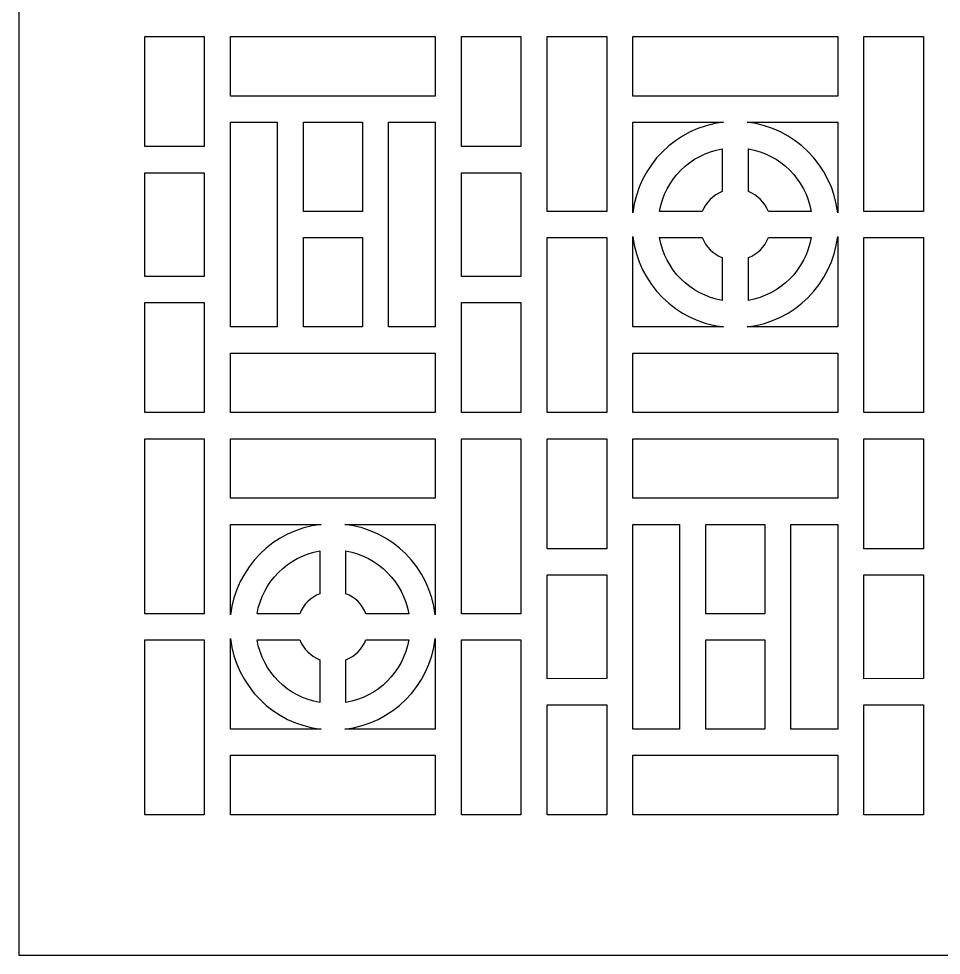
# Model space of a CAD drawing. Header units: centimetres. Extents: x -27.5 to -15.8, y -2.4 to 9.5.
# Drawn here: x -27.5 to -24.695, y -2.402 to 0.447 of the extents above; entities that cross this region are included whole.
import ezdxf

# ---------------------------------------------------------------- set-up
doc = ezdxf.new("R2010")
doc.units = ezdxf.units.CM
doc.header["$MEASUREMENT"] = 0
doc.layers.add('layer 1', color=7, linetype='Continuous')

msp = doc.modelspace()

# ---------------------------------------------------------------- linework, layer by layer
at = {"layer": 'layer 1', "color": 250}
for points, knots in [([(-27.5, 9.5), (-27.5, 9.5), (-21.89033, 9.5), (-21.89033, 9.5), (-21.89033, 9.5), (-21.89033, 9.5), (-21.89033, -2.40224), (-21.89033, -2.40224), (-21.89033, -2.40224), (-21.89033, -2.40224), (-27.5, -2.40224), (-27.5, -2.40224), (-27.5, -2.40224), (-27.5, -2.40224), (-27.5, 9.5), (-27.5, 9.5)], [0, 0, 0, 0, 0.2, 0.2, 0.2, 0.2, 0.4, 0.4, 0.4, 0.4, 0.6, 0.6, 0.6, 0.6, 1, 1, 1, 1]), ([(-27.11673, 0.05805), (-27.11673, 0.05805), (-26.93579, 0.05806), (-26.93579, 0.05806), (-26.93579, 0.05806), (-26.93579, 0.05806), (-26.93579, 0.39245), (-26.93579, 0.39245), (-26.93579, 0.39245), (-26.93579, 0.39245), (-27.11673, 0.39245), (-27.11673, 0.39245), (-27.11673, 0.39245), (-27.11673, 0.39245), (-27.11673, 0.05805), (-27.11673, 0.05805)], [0, 0, 0, 0, 0.2, 0.2, 0.2, 0.2, 0.4, 0.4, 0.4, 0.4, 0.6, 0.6, 0.6, 0.6, 1, 1, 1, 1]), ([(-26.8562, 0.21151), (-26.8562, 0.21151), (-26.23353, 0.21151), (-26.23353, 0.21151), (-26.23353, 0.21151), (-26.23353, 0.21151), (-26.23353, 0.39245), (-26.23353, 0.39245), (-26.23353, 0.39245), (-26.23353, 0.39245), (-26.8562, 0.39245), (-26.8562, 0.39245), (-26.8562, 0.39245), (-26.8562, 0.39245), (-26.8562, 0.21151), (-26.8562, 0.21151)], [0, 0, 0, 0, 0.2, 0.2, 0.2, 0.2, 0.4, 0.4, 0.4, 0.4, 0.6, 0.6, 0.6, 0.6, 1, 1, 1, 1]), ([(-26.15393, 0.05805), (-26.15393, 0.05805), (-25.97299, 0.05806), (-25.97299, 0.05806), (-25.97299, 0.05806), (-25.97299, 0.05806), (-25.97299, 0.39245), (-25.97299, 0.39245), (-25.97299, 0.39245), (-25.97299, 0.39245), (-26.15393, 0.39245), (-26.15393, 0.39245), (-26.15393, 0.39245), (-26.15393, 0.39245), (-26.15393, 0.05805), (-26.15393, 0.05805)], [0, 0, 0, 0, 0.2, 0.2, 0.2, 0.2, 0.4, 0.4, 0.4, 0.4, 0.6, 0.6, 0.6, 0.6, 1, 1, 1, 1]), ([(-25.89324, -0.13963), (-25.89324, -0.13963), (-25.7123, -0.13962), (-25.7123, -0.13962), (-25.7123, -0.13962), (-25.7123, -0.13962), (-25.7123, 0.39245), (-25.7123, 0.39245), (-25.7123, 0.39245), (-25.7123, 0.39245), (-25.89324, 0.39245), (-25.89324, 0.39245), (-25.89324, 0.39245), (-25.89324, 0.39245), (-25.89324, -0.13963), (-25.89324, -0.13963)], [0, 0, 0, 0, 0.2, 0.2, 0.2, 0.2, 0.4, 0.4, 0.4, 0.4, 0.6, 0.6, 0.6, 0.6, 1, 1, 1, 1]), ([(-25.63271, 0.21151), (-25.63271, 0.21151), (-25.01004, 0.21151), (-25.01004, 0.21151), (-25.01004, 0.21151), (-25.01004, 0.21151), (-25.01004, 0.39245), (-25.01004, 0.39245), (-25.01004, 0.39245), (-25.01004, 0.39245), (-25.63271, 0.39245), (-25.63271, 0.39245), (-25.63271, 0.39245), (-25.63271, 0.39245), (-25.63271, 0.21151), (-25.63271, 0.21151)], [0, 0, 0, 0, 0.2, 0.2, 0.2, 0.2, 0.4, 0.4, 0.4, 0.4, 0.6, 0.6, 0.6, 0.6, 1, 1, 1, 1]), ([(-24.93044, -0.13963), (-24.93044, -0.13963), (-24.7495, -0.13962), (-24.7495, -0.13962), (-24.7495, -0.13962), (-24.7495, -0.13962), (-24.7495, 0.39245), (-24.7495, 0.39245), (-24.7495, 0.39245), (-24.7495, 0.39245), (-24.93044, 0.39245), (-24.93044, 0.39245), (-24.93044, 0.39245), (-24.93044, 0.39245), (-24.93044, -0.13963), (-24.93044, -0.13963)], [0, 0, 0, 0, 0.2, 0.2, 0.2, 0.2, 0.4, 0.4, 0.4, 0.4, 0.6, 0.6, 0.6, 0.6, 1, 1, 1, 1]), ([(-26.71405, -0.49076), (-26.71405, -0.49076), (-26.71405, 0.13191), (-26.71405, 0.13191), (-26.71405, 0.13191), (-26.71405, 0.13191), (-26.8562, 0.13191), (-26.8562, 0.13191), (-26.8562, 0.13191), (-26.8562, 0.13191), (-26.8562, -0.49076), (-26.8562, -0.49076), (-26.8562, -0.49076), (-26.8562, -0.49076), (-26.71405, -0.49076), (-26.71405, -0.49076)], [0, 0, 0, 0, 0.2, 0.2, 0.2, 0.2, 0.4, 0.4, 0.4, 0.4, 0.6, 0.6, 0.6, 0.6, 1, 1, 1, 1]), ([(-26.63446, -0.13963), (-26.63446, -0.13963), (-26.45526, -0.13962), (-26.45526, -0.13962), (-26.45526, -0.13962), (-26.45526, -0.13962), (-26.45526, 0.13191), (-26.45526, 0.13191), (-26.45526, 0.13191), (-26.45526, 0.13191), (-26.63446, 0.13191), (-26.63446, 0.13191), (-26.63446, 0.13191), (-26.63446, 0.13191), (-26.63446, -0.13963), (-26.63446, -0.13963)], [0, 0, 0, 0, 0.2, 0.2, 0.2, 0.2, 0.4, 0.4, 0.4, 0.4, 0.6, 0.6, 0.6, 0.6, 1, 1, 1, 1]), ([(-26.37567, 0.13191), (-26.37567, 0.13191), (-26.37566, -0.49076), (-26.37566, -0.49076), (-26.37566, -0.49076), (-26.37566, -0.49076), (-26.23352, -0.49076), (-26.23352, -0.49076), (-26.23352, -0.49076), (-26.23352, -0.49076), (-26.23352, 0.13191), (-26.23352, 0.13191), (-26.23352, 0.13191), (-26.23352, 0.13191), (-26.37567, 0.13191), (-26.37567, 0.13191)], [0, 0, 0, 0, 0.2, 0.2, 0.2, 0.2, 0.4, 0.4, 0.4, 0.4, 0.6, 0.6, 0.6, 0.6, 1, 1, 1, 1]), ([(-25.63271, -0.1435), (-25.61622, 0.00084), (-25.50164, 0.11543), (-25.3573, 0.13191), (-25.3573, 0.13191), (-25.3573, 0.13191), (-25.63271, 0.13191), (-25.63271, 0.13191), (-25.63271, 0.13191), (-25.63271, 0.13191), (-25.63271, -0.1435), (-25.63271, -0.1435)], [0, 0, 0, 0, 0.25, 0.25, 0.25, 0.25, 0.5, 0.5, 0.5, 0.5, 1, 1, 1, 1]), ([(-25.28545, 0.13191), (-25.1411, 0.11543), (-25.02651, 0.00084), (-25.01003, -0.14351), (-25.01003, -0.14351), (-25.01003, -0.14351), (-25.01003, 0.13191), (-25.01003, 0.13191), (-25.01003, 0.13191), (-25.01003, 0.13191), (-25.28545, 0.13191), (-25.28545, 0.13191)], [0, 0, 0, 0, 0.25, 0.25, 0.25, 0.25, 0.5, 0.5, 0.5, 0.5, 1, 1, 1, 1]), ([(-25.42197, -0.13963), (-25.41099, -0.11191), (-25.38889, -0.0898), (-25.36117, -0.07882), (-25.36117, -0.07882), (-25.36117, -0.07882), (-25.36117, 0.05114), (-25.36117, 0.05114), (-25.36117, 0.05114), (-25.45846, 0.03445), (-25.53525, -0.04233), (-25.55193, -0.13963), (-25.55193, -0.13963), (-25.55193, -0.13963), (-25.42197, -0.13963), (-25.42197, -0.13963)], [0, 0, 0, 0, 0.2, 0.2, 0.2, 0.2, 0.4, 0.4, 0.4, 0.4, 0.6, 0.6, 0.6, 0.6, 1, 1, 1, 1]), ([(-25.28157, -0.07882), (-25.25385, -0.0898), (-25.23175, -0.11191), (-25.22077, -0.13963), (-25.22077, -0.13963), (-25.22077, -0.13963), (-25.09081, -0.13963), (-25.09081, -0.13963), (-25.09081, -0.13963), (-25.10749, -0.04233), (-25.18428, 0.03445), (-25.28157, 0.05114), (-25.28157, 0.05114), (-25.28157, 0.05114), (-25.28157, -0.07882), (-25.28157, -0.07882)], [0, 0, 0, 0, 0.2, 0.2, 0.2, 0.2, 0.4, 0.4, 0.4, 0.4, 0.6, 0.6, 0.6, 0.6, 1, 1, 1, 1]), ([(-27.11673, -0.33731), (-27.11673, -0.33731), (-26.93579, -0.3373), (-26.93579, -0.3373), (-26.93579, -0.3373), (-26.93579, -0.3373), (-26.93579, -0.02154), (-26.93579, -0.02154), (-26.93579, -0.02154), (-26.93579, -0.02154), (-27.11673, -0.02154), (-27.11673, -0.02154), (-27.11673, -0.02154), (-27.11673, -0.02154), (-27.11673, -0.33731), (-27.11673, -0.33731)], [0, 0, 0, 0, 0.2, 0.2, 0.2, 0.2, 0.4, 0.4, 0.4, 0.4, 0.6, 0.6, 0.6, 0.6, 1, 1, 1, 1]), ([(-26.15393, -0.33731), (-26.15393, -0.33731), (-25.97299, -0.3373), (-25.97299, -0.3373), (-25.97299, -0.3373), (-25.97299, -0.3373), (-25.97299, -0.02154), (-25.97299, -0.02154), (-25.97299, -0.02154), (-25.97299, -0.02154), (-26.15393, -0.02154), (-26.15393, -0.02154), (-26.15393, -0.02154), (-26.15393, -0.02154), (-26.15393, -0.33731), (-26.15393, -0.33731)], [0, 0, 0, 0, 0.2, 0.2, 0.2, 0.2, 0.4, 0.4, 0.4, 0.4, 0.6, 0.6, 0.6, 0.6, 1, 1, 1, 1]), ([(-26.45526, -0.21922), (-26.45526, -0.21922), (-26.63446, -0.21922), (-26.63446, -0.21922), (-26.63446, -0.21922), (-26.63446, -0.21922), (-26.63446, -0.49076), (-26.63446, -0.49076), (-26.63446, -0.49076), (-26.63446, -0.49076), (-26.45526, -0.49076), (-26.45526, -0.49076), (-26.45526, -0.49076), (-26.45526, -0.49076), (-26.45526, -0.21922), (-26.45526, -0.21922)], [0, 0, 0, 0, 0.2, 0.2, 0.2, 0.2, 0.4, 0.4, 0.4, 0.4, 0.6, 0.6, 0.6, 0.6, 1, 1, 1, 1]), ([(-25.7123, -0.21922), (-25.7123, -0.21922), (-25.89324, -0.21922), (-25.89324, -0.21922), (-25.89324, -0.21922), (-25.89324, -0.21922), (-25.89324, -0.7513), (-25.89324, -0.7513), (-25.89324, -0.7513), (-25.89324, -0.7513), (-25.7123, -0.7513), (-25.7123, -0.7513), (-25.7123, -0.7513), (-25.7123, -0.7513), (-25.7123, -0.21922), (-25.7123, -0.21922)], [0, 0, 0, 0, 0.2, 0.2, 0.2, 0.2, 0.4, 0.4, 0.4, 0.4, 0.6, 0.6, 0.6, 0.6, 1, 1, 1, 1]), ([(-25.35729, -0.49076), (-25.50164, -0.47428), (-25.61622, -0.35969), (-25.63271, -0.21534), (-25.63271, -0.21534), (-25.63271, -0.21534), (-25.63271, -0.49076), (-25.63271, -0.49076), (-25.63271, -0.49076), (-25.63271, -0.49076), (-25.35729, -0.49076), (-25.35729, -0.49076)], [0, 0, 0, 0, 0.25, 0.25, 0.25, 0.25, 0.5, 0.5, 0.5, 0.5, 1, 1, 1, 1]), ([(-25.36117, -0.28002), (-25.38889, -0.26905), (-25.41099, -0.24694), (-25.42197, -0.21922), (-25.42197, -0.21922), (-25.42197, -0.21922), (-25.55193, -0.21922), (-25.55193, -0.21922), (-25.55193, -0.21922), (-25.53525, -0.31652), (-25.45846, -0.3933), (-25.36117, -0.40998), (-25.36117, -0.40998), (-25.36117, -0.40998), (-25.36117, -0.28002), (-25.36117, -0.28002)], [0, 0, 0, 0, 0.2, 0.2, 0.2, 0.2, 0.4, 0.4, 0.4, 0.4, 0.6, 0.6, 0.6, 0.6, 1, 1, 1, 1]), ([(-25.01003, -0.21534), (-25.02652, -0.35969), (-25.1411, -0.47428), (-25.28545, -0.49076), (-25.28545, -0.49076), (-25.28545, -0.49076), (-25.01003, -0.49076), (-25.01003, -0.49076), (-25.01003, -0.49076), (-25.01003, -0.49076), (-25.01003, -0.21534), (-25.01003, -0.21534)], [0, 0, 0, 0, 0.25, 0.25, 0.25, 0.25, 0.5, 0.5, 0.5, 0.5, 1, 1, 1, 1]), ([(-25.22077, -0.21922), (-25.23175, -0.24694), (-25.25385, -0.26904), (-25.28157, -0.28002), (-25.28157, -0.28002), (-25.28157, -0.28002), (-25.28157, -0.40998), (-25.28157, -0.40998), (-25.28157, -0.40998), (-25.18428, -0.3933), (-25.10749, -0.31652), (-25.09081, -0.21922), (-25.09081, -0.21922), (-25.09081, -0.21922), (-25.22077, -0.21922), (-25.22077, -0.21922)], [0, 0, 0, 0, 0.2, 0.2, 0.2, 0.2, 0.4, 0.4, 0.4, 0.4, 0.6, 0.6, 0.6, 0.6, 1, 1, 1, 1]), ([(-24.7495, -0.21922), (-24.7495, -0.21922), (-24.93044, -0.21922), (-24.93044, -0.21922), (-24.93044, -0.21922), (-24.93044, -0.21922), (-24.93044, -0.7513), (-24.93044, -0.7513), (-24.93044, -0.7513), (-24.93044, -0.7513), (-24.7495, -0.7513), (-24.7495, -0.7513), (-24.7495, -0.7513), (-24.7495, -0.7513), (-24.7495, -0.21922), (-24.7495, -0.21922)], [0, 0, 0, 0, 0.2, 0.2, 0.2, 0.2, 0.4, 0.4, 0.4, 0.4, 0.6, 0.6, 0.6, 0.6, 1, 1, 1, 1]), ([(-26.93579, -0.4169), (-26.93579, -0.4169), (-27.11673, -0.4169), (-27.11673, -0.4169), (-27.11673, -0.4169), (-27.11673, -0.4169), (-27.11673, -0.7513), (-27.11673, -0.7513), (-27.11673, -0.7513), (-27.11673, -0.7513), (-26.93579, -0.7513), (-26.93579, -0.7513), (-26.93579, -0.7513), (-26.93579, -0.7513), (-26.93579, -0.4169), (-26.93579, -0.4169)], [0, 0, 0, 0, 0.2, 0.2, 0.2, 0.2, 0.4, 0.4, 0.4, 0.4, 0.6, 0.6, 0.6, 0.6, 1, 1, 1, 1]), ([(-25.97299, -0.4169), (-25.97299, -0.4169), (-26.15393, -0.4169), (-26.15393, -0.4169), (-26.15393, -0.4169), (-26.15393, -0.4169), (-26.15393, -0.7513), (-26.15393, -0.7513), (-26.15393, -0.7513), (-26.15393, -0.7513), (-25.97299, -0.7513), (-25.97299, -0.7513), (-25.97299, -0.7513), (-25.97299, -0.7513), (-25.97299, -0.4169), (-25.97299, -0.4169)], [0, 0, 0, 0, 0.2, 0.2, 0.2, 0.2, 0.4, 0.4, 0.4, 0.4, 0.6, 0.6, 0.6, 0.6, 1, 1, 1, 1]), ([(-26.23352, -0.57035), (-26.23352, -0.57035), (-26.8562, -0.57036), (-26.8562, -0.57036), (-26.8562, -0.57036), (-26.8562, -0.57036), (-26.8562, -0.7513), (-26.8562, -0.7513), (-26.8562, -0.7513), (-26.8562, -0.7513), (-26.23352, -0.7513), (-26.23352, -0.7513), (-26.23352, -0.7513), (-26.23352, -0.7513), (-26.23352, -0.57035), (-26.23352, -0.57035)], [0, 0, 0, 0, 0.2, 0.2, 0.2, 0.2, 0.4, 0.4, 0.4, 0.4, 0.6, 0.6, 0.6, 0.6, 1, 1, 1, 1]), ([(-25.01003, -0.57035), (-25.01003, -0.57035), (-25.63271, -0.57036), (-25.63271, -0.57036), (-25.63271, -0.57036), (-25.63271, -0.57036), (-25.63271, -0.7513), (-25.63271, -0.7513), (-25.63271, -0.7513), (-25.63271, -0.7513), (-25.01003, -0.7513), (-25.01003, -0.7513), (-25.01003, -0.7513), (-25.01003, -0.7513), (-25.01003, -0.57035), (-25.01003, -0.57035)], [0, 0, 0, 0, 0.2, 0.2, 0.2, 0.2, 0.4, 0.4, 0.4, 0.4, 0.6, 0.6, 0.6, 0.6, 1, 1, 1, 1]), ([(-27.11673, -1.36312), (-27.11673, -1.36312), (-26.93579, -1.36311), (-26.93579, -1.36311), (-26.93579, -1.36311), (-26.93579, -1.36311), (-26.93579, -0.83104), (-26.93579, -0.83104), (-26.93579, -0.83104), (-26.93579, -0.83104), (-27.11673, -0.83104), (-27.11673, -0.83104), (-27.11673, -0.83104), (-27.11673, -0.83104), (-27.11673, -1.36312), (-27.11673, -1.36312)], [0, 0, 0, 0, 0.2, 0.2, 0.2, 0.2, 0.4, 0.4, 0.4, 0.4, 0.6, 0.6, 0.6, 0.6, 1, 1, 1, 1]), ([(-26.8562, -1.01198), (-26.8562, -1.01198), (-26.23353, -1.01198), (-26.23353, -1.01198), (-26.23353, -1.01198), (-26.23353, -1.01198), (-26.23353, -0.83104), (-26.23353, -0.83104), (-26.23353, -0.83104), (-26.23353, -0.83104), (-26.8562, -0.83104), (-26.8562, -0.83104), (-26.8562, -0.83104), (-26.8562, -0.83104), (-26.8562, -1.01198), (-26.8562, -1.01198)], [0, 0, 0, 0, 0.2, 0.2, 0.2, 0.2, 0.4, 0.4, 0.4, 0.4, 0.6, 0.6, 0.6, 0.6, 1, 1, 1, 1]), ([(-26.15393, -1.36312), (-26.15393, -1.36312), (-25.97299, -1.36311), (-25.97299, -1.36311), (-25.97299, -1.36311), (-25.97299, -1.36311), (-25.97299, -0.83104), (-25.97299, -0.83104), (-25.97299, -0.83104), (-25.97299, -0.83104), (-26.15393, -0.83104), (-26.15393, -0.83104), (-26.15393, -0.83104), (-26.15393, -0.83104), (-26.15393, -1.36312), (-26.15393, -1.36312)], [0, 0, 0, 0, 0.2, 0.2, 0.2, 0.2, 0.4, 0.4, 0.4, 0.4, 0.6, 0.6, 0.6, 0.6, 1, 1, 1, 1]), ([(-25.89324, -1.16544), (-25.89324, -1.16544), (-25.7123, -1.16543), (-25.7123, -1.16543), (-25.7123, -1.16543), (-25.7123, -1.16543), (-25.7123, -0.83104), (-25.7123, -0.83104), (-25.7123, -0.83104), (-25.7123, -0.83104), (-25.89324, -0.83104), (-25.89324, -0.83104), (-25.89324, -0.83104), (-25.89324, -0.83104), (-25.89324, -1.16544), (-25.89324, -1.16544)], [0, 0, 0, 0, 0.2, 0.2, 0.2, 0.2, 0.4, 0.4, 0.4, 0.4, 0.6, 0.6, 0.6, 0.6, 1, 1, 1, 1]), ([(-25.63271, -1.01198), (-25.63271, -1.01198), (-25.01004, -1.01198), (-25.01004, -1.01198), (-25.01004, -1.01198), (-25.01004, -1.01198), (-25.01004, -0.83104), (-25.01004, -0.83104), (-25.01004, -0.83104), (-25.01004, -0.83104), (-25.63271, -0.83104), (-25.63271, -0.83104), (-25.63271, -0.83104), (-25.63271, -0.83104), (-25.63271, -1.01198), (-25.63271, -1.01198)], [0, 0, 0, 0, 0.2, 0.2, 0.2, 0.2, 0.4, 0.4, 0.4, 0.4, 0.6, 0.6, 0.6, 0.6, 1, 1, 1, 1]), ([(-24.93044, -1.16544), (-24.93044, -1.16544), (-24.7495, -1.16543), (-24.7495, -1.16543), (-24.7495, -1.16543), (-24.7495, -1.16543), (-24.7495, -0.83104), (-24.7495, -0.83104), (-24.7495, -0.83104), (-24.7495, -0.83104), (-24.93044, -0.83104), (-24.93044, -0.83104), (-24.93044, -0.83104), (-24.93044, -0.83104), (-24.93044, -1.16544), (-24.93044, -1.16544)], [0, 0, 0, 0, 0.2, 0.2, 0.2, 0.2, 0.4, 0.4, 0.4, 0.4, 0.6, 0.6, 0.6, 0.6, 1, 1, 1, 1]), ([(-26.8562, -1.36701), (-26.83972, -1.22265), (-26.72514, -1.10806), (-26.58078, -1.09158), (-26.58078, -1.09158), (-26.58078, -1.09158), (-26.8562, -1.09158), (-26.8562, -1.09158), (-26.8562, -1.09158), (-26.8562, -1.09158), (-26.8562, -1.36701), (-26.8562, -1.36701)], [0, 0, 0, 0, 0.25, 0.25, 0.25, 0.25, 0.5, 0.5, 0.5, 0.5, 1, 1, 1, 1]), ([(-26.50893, -1.09158), (-26.36459, -1.10806), (-26.25001, -1.22264), (-26.23352, -1.36699), (-26.23352, -1.36699), (-26.23352, -1.36699), (-26.23352, -1.09158), (-26.23352, -1.09158), (-26.23352, -1.09158), (-26.23352, -1.09158), (-26.50893, -1.09158), (-26.50893, -1.09158)], [0, 0, 0, 0, 0.25, 0.25, 0.25, 0.25, 0.5, 0.5, 0.5, 0.5, 1, 1, 1, 1]), ([(-25.49056, -1.71425), (-25.49056, -1.71425), (-25.49056, -1.09158), (-25.49056, -1.09158), (-25.49056, -1.09158), (-25.49056, -1.09158), (-25.63271, -1.09158), (-25.63271, -1.09158), (-25.63271, -1.09158), (-25.63271, -1.09158), (-25.63271, -1.71425), (-25.63271, -1.71425), (-25.63271, -1.71425), (-25.63271, -1.71425), (-25.49056, -1.71425), (-25.49056, -1.71425)], [0, 0, 0, 0, 0.2, 0.2, 0.2, 0.2, 0.4, 0.4, 0.4, 0.4, 0.6, 0.6, 0.6, 0.6, 1, 1, 1, 1]), ([(-25.41097, -1.36312), (-25.41097, -1.36312), (-25.23177, -1.36311), (-25.23177, -1.36311), (-25.23177, -1.36311), (-25.23177, -1.36311), (-25.23177, -1.09158), (-25.23177, -1.09158), (-25.23177, -1.09158), (-25.23177, -1.09158), (-25.41097, -1.09158), (-25.41097, -1.09158), (-25.41097, -1.09158), (-25.41097, -1.09158), (-25.41097, -1.36312), (-25.41097, -1.36312)], [0, 0, 0, 0, 0.2, 0.2, 0.2, 0.2, 0.4, 0.4, 0.4, 0.4, 0.6, 0.6, 0.6, 0.6, 1, 1, 1, 1]), ([(-25.15217, -1.09158), (-25.15217, -1.09158), (-25.15217, -1.71425), (-25.15217, -1.71425), (-25.15217, -1.71425), (-25.15217, -1.71425), (-25.01003, -1.71425), (-25.01003, -1.71425), (-25.01003, -1.71425), (-25.01003, -1.71425), (-25.01003, -1.09158), (-25.01003, -1.09158), (-25.01003, -1.09158), (-25.01003, -1.09158), (-25.15217, -1.09158), (-25.15217, -1.09158)], [0, 0, 0, 0, 0.2, 0.2, 0.2, 0.2, 0.4, 0.4, 0.4, 0.4, 0.6, 0.6, 0.6, 0.6, 1, 1, 1, 1]), ([(-26.64546, -1.36312), (-26.63448, -1.3354), (-26.61238, -1.31329), (-26.58466, -1.30231), (-26.58466, -1.30231), (-26.58466, -1.30231), (-26.58466, -1.17235), (-26.58466, -1.17235), (-26.58466, -1.17235), (-26.68195, -1.18904), (-26.75874, -1.26582), (-26.77542, -1.36312), (-26.77542, -1.36312), (-26.77542, -1.36312), (-26.64546, -1.36312), (-26.64546, -1.36312)], [0, 0, 0, 0, 0.2, 0.2, 0.2, 0.2, 0.4, 0.4, 0.4, 0.4, 0.6, 0.6, 0.6, 0.6, 1, 1, 1, 1]), ([(-26.50506, -1.30231), (-26.47734, -1.31329), (-26.45524, -1.3354), (-26.44426, -1.36312), (-26.44426, -1.36312), (-26.44426, -1.36312), (-26.3143, -1.36312), (-26.3143, -1.36312), (-26.3143, -1.36312), (-26.33098, -1.26582), (-26.40777, -1.18904), (-26.50506, -1.17235), (-26.50506, -1.17235), (-26.50506, -1.17235), (-26.50506, -1.30231), (-26.50506, -1.30231)], [0, 0, 0, 0, 0.2, 0.2, 0.2, 0.2, 0.4, 0.4, 0.4, 0.4, 0.6, 0.6, 0.6, 0.6, 1, 1, 1, 1]), ([(-25.89324, -1.5608), (-25.89324, -1.5608), (-25.7123, -1.56079), (-25.7123, -1.56079), (-25.7123, -1.56079), (-25.7123, -1.56079), (-25.7123, -1.24503), (-25.7123, -1.24503), (-25.7123, -1.24503), (-25.7123, -1.24503), (-25.89324, -1.24503), (-25.89324, -1.24503), (-25.89324, -1.24503), (-25.89324, -1.24503), (-25.89324, -1.5608), (-25.89324, -1.5608)], [0, 0, 0, 0, 0.2, 0.2, 0.2, 0.2, 0.4, 0.4, 0.4, 0.4, 0.6, 0.6, 0.6, 0.6, 1, 1, 1, 1]), ([(-24.93044, -1.5608), (-24.93044, -1.5608), (-24.7495, -1.56079), (-24.7495, -1.56079), (-24.7495, -1.56079), (-24.7495, -1.56079), (-24.7495, -1.24503), (-24.7495, -1.24503), (-24.7495, -1.24503), (-24.7495, -1.24503), (-24.93044, -1.24503), (-24.93044, -1.24503), (-24.93044, -1.24503), (-24.93044, -1.24503), (-24.93044, -1.5608), (-24.93044, -1.5608)], [0, 0, 0, 0, 0.2, 0.2, 0.2, 0.2, 0.4, 0.4, 0.4, 0.4, 0.6, 0.6, 0.6, 0.6, 1, 1, 1, 1]), ([(-26.93579, -1.44271), (-26.93579, -1.44271), (-27.11673, -1.44271), (-27.11673, -1.44271), (-27.11673, -1.44271), (-27.11673, -1.44271), (-27.11673, -1.97479), (-27.11673, -1.97479), (-27.11673, -1.97479), (-27.11673, -1.97479), (-26.93579, -1.97479), (-26.93579, -1.97479), (-26.93579, -1.97479), (-26.93579, -1.97479), (-26.93579, -1.44271), (-26.93579, -1.44271)], [0, 0, 0, 0, 0.2, 0.2, 0.2, 0.2, 0.4, 0.4, 0.4, 0.4, 0.6, 0.6, 0.6, 0.6, 1, 1, 1, 1]), ([(-26.58077, -1.71425), (-26.72513, -1.69777), (-26.83972, -1.58318), (-26.8562, -1.43882), (-26.8562, -1.43882), (-26.8562, -1.43882), (-26.8562, -1.71425), (-26.8562, -1.71425), (-26.8562, -1.71425), (-26.8562, -1.71425), (-26.58077, -1.71425), (-26.58077, -1.71425)], [0, 0, 0, 0, 0.25, 0.25, 0.25, 0.25, 0.5, 0.5, 0.5, 0.5, 1, 1, 1, 1]), ([(-26.58466, -1.50351), (-26.61238, -1.49253), (-26.63448, -1.47043), (-26.64546, -1.44271), (-26.64546, -1.44271), (-26.64546, -1.44271), (-26.77542, -1.44271), (-26.77542, -1.44271), (-26.77542, -1.44271), (-26.75873, -1.54001), (-26.68195, -1.61679), (-26.58466, -1.63347), (-26.58466, -1.63347), (-26.58466, -1.63347), (-26.58466, -1.50351), (-26.58466, -1.50351)], [0, 0, 0, 0, 0.2, 0.2, 0.2, 0.2, 0.4, 0.4, 0.4, 0.4, 0.6, 0.6, 0.6, 0.6, 1, 1, 1, 1]), ([(-26.23352, -1.43884), (-26.25001, -1.58319), (-26.36459, -1.69777), (-26.50894, -1.71425), (-26.50894, -1.71425), (-26.50894, -1.71425), (-26.23352, -1.71425), (-26.23352, -1.71425), (-26.23352, -1.71425), (-26.23352, -1.71425), (-26.23352, -1.43884), (-26.23352, -1.43884)], [0, 0, 0, 0, 0.25, 0.25, 0.25, 0.25, 0.5, 0.5, 0.5, 0.5, 1, 1, 1, 1]), ([(-26.44426, -1.44271), (-26.45524, -1.47043), (-26.47734, -1.49254), (-26.50506, -1.50351), (-26.50506, -1.50351), (-26.50506, -1.50351), (-26.50506, -1.63347), (-26.50506, -1.63347), (-26.50506, -1.63347), (-26.40777, -1.61679), (-26.33098, -1.54001), (-26.3143, -1.44271), (-26.3143, -1.44271), (-26.3143, -1.44271), (-26.44426, -1.44271), (-26.44426, -1.44271)], [0, 0, 0, 0, 0.2, 0.2, 0.2, 0.2, 0.4, 0.4, 0.4, 0.4, 0.6, 0.6, 0.6, 0.6, 1, 1, 1, 1]), ([(-25.97299, -1.44271), (-25.97299, -1.44271), (-26.15393, -1.44271), (-26.15393, -1.44271), (-26.15393, -1.44271), (-26.15393, -1.44271), (-26.15393, -1.97479), (-26.15393, -1.97479), (-26.15393, -1.97479), (-26.15393, -1.97479), (-25.97299, -1.97479), (-25.97299, -1.97479), (-25.97299, -1.97479), (-25.97299, -1.97479), (-25.97299, -1.44271), (-25.97299, -1.44271)], [0, 0, 0, 0, 0.2, 0.2, 0.2, 0.2, 0.4, 0.4, 0.4, 0.4, 0.6, 0.6, 0.6, 0.6, 1, 1, 1, 1]), ([(-25.23177, -1.44271), (-25.23177, -1.44271), (-25.41097, -1.44271), (-25.41097, -1.44271), (-25.41097, -1.44271), (-25.41097, -1.44271), (-25.41097, -1.71425), (-25.41097, -1.71425), (-25.41097, -1.71425), (-25.41097, -1.71425), (-25.23177, -1.71425), (-25.23177, -1.71425), (-25.23177, -1.71425), (-25.23177, -1.71425), (-25.23177, -1.44271), (-25.23177, -1.44271)], [0, 0, 0, 0, 0.2, 0.2, 0.2, 0.2, 0.4, 0.4, 0.4, 0.4, 0.6, 0.6, 0.6, 0.6, 1, 1, 1, 1]), ([(-25.7123, -1.64039), (-25.7123, -1.64039), (-25.89324, -1.64039), (-25.89324, -1.64039), (-25.89324, -1.64039), (-25.89324, -1.64039), (-25.89324, -1.97479), (-25.89324, -1.97479), (-25.89324, -1.97479), (-25.89324, -1.97479), (-25.7123, -1.97479), (-25.7123, -1.97479), (-25.7123, -1.97479), (-25.7123, -1.97479), (-25.7123, -1.64039), (-25.7123, -1.64039)], [0, 0, 0, 0, 0.2, 0.2, 0.2, 0.2, 0.4, 0.4, 0.4, 0.4, 0.6, 0.6, 0.6, 0.6, 1, 1, 1, 1]), ([(-24.7495, -1.64039), (-24.7495, -1.64039), (-24.93044, -1.64039), (-24.93044, -1.64039), (-24.93044, -1.64039), (-24.93044, -1.64039), (-24.93044, -1.97479), (-24.93044, -1.97479), (-24.93044, -1.97479), (-24.93044, -1.97479), (-24.7495, -1.97479), (-24.7495, -1.97479), (-24.7495, -1.97479), (-24.7495, -1.97479), (-24.7495, -1.64039), (-24.7495, -1.64039)], [0, 0, 0, 0, 0.2, 0.2, 0.2, 0.2, 0.4, 0.4, 0.4, 0.4, 0.6, 0.6, 0.6, 0.6, 1, 1, 1, 1]), ([(-26.23352, -1.79384), (-26.23352, -1.79384), (-26.8562, -1.79385), (-26.8562, -1.79385), (-26.8562, -1.79385), (-26.8562, -1.79385), (-26.8562, -1.97479), (-26.8562, -1.97479), (-26.8562, -1.97479), (-26.8562, -1.97479), (-26.23352, -1.97479), (-26.23352, -1.97479), (-26.23352, -1.97479), (-26.23352, -1.97479), (-26.23352, -1.79384), (-26.23352, -1.79384)], [0, 0, 0, 0, 0.2, 0.2, 0.2, 0.2, 0.4, 0.4, 0.4, 0.4, 0.6, 0.6, 0.6, 0.6, 1, 1, 1, 1]), ([(-25.01003, -1.79384), (-25.01003, -1.79384), (-25.63271, -1.79385), (-25.63271, -1.79385), (-25.63271, -1.79385), (-25.63271, -1.79385), (-25.63271, -1.97479), (-25.63271, -1.97479), (-25.63271, -1.97479), (-25.63271, -1.97479), (-25.01003, -1.97479), (-25.01003, -1.97479), (-25.01003, -1.97479), (-25.01003, -1.97479), (-25.01003, -1.79384), (-25.01003, -1.79384)], [0, 0, 0, 0, 0.2, 0.2, 0.2, 0.2, 0.4, 0.4, 0.4, 0.4, 0.6, 0.6, 0.6, 0.6, 1, 1, 1, 1])]:
    msp.add_open_spline(points, degree=3, knots=knots, dxfattribs=at)

doc.saveas('drawing.dxf')
